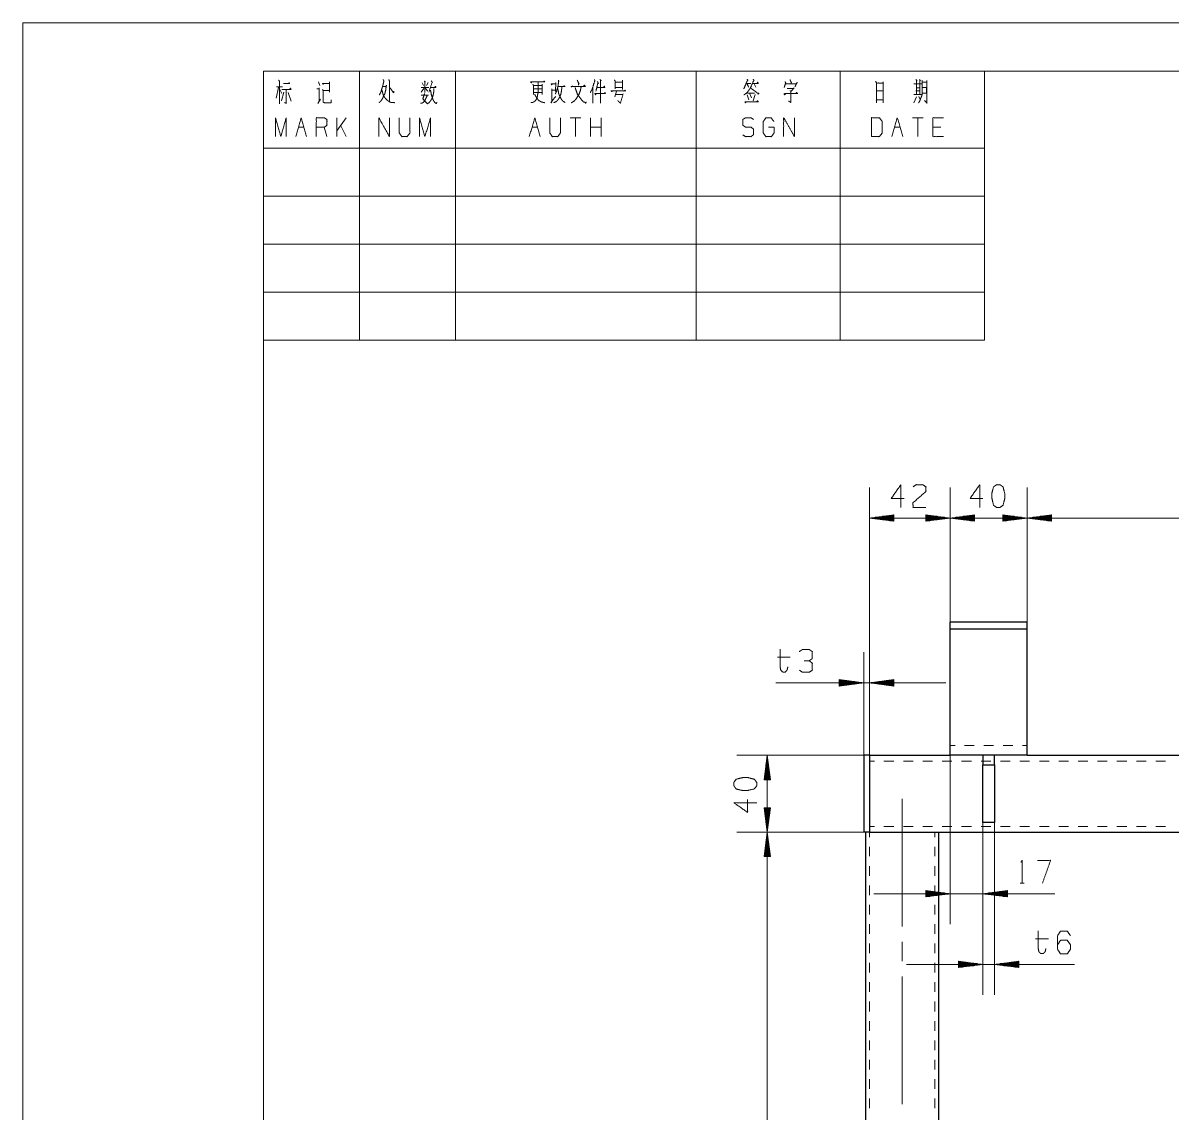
# Model space of a CAD drawing. Header units: millimetres. Extents: x 2210 to 79821, y -19430 to 2344.
# Drawn here: x 10517.1 to 10636.6, y 1676.5 to 1789.8 of the extents above; entities that cross this region are included whole.
import ezdxf

# ---------------------------------------------------------------- set-up
doc = ezdxf.new("R2010")
doc.units = ezdxf.units.MM
doc.layers.add('101', color=7, linetype='Continuous', true_color=0xffffff)

msp = doc.modelspace()

# ---------------------------------------------------------------- linework, layer by layer
at = {"layer": '101', "color": 133, "linetype": 'Continuous', "lineweight": 18}
for p, q in [((10517.07, 1789.82), (10517.07, 1492.82)), ((10937.07, 1789.82), (10517.07, 1789.82)), ((10932.07, 1784.82), (10542.07, 1784.82)), ((10542.07, 1784.82), (10617.07, 1784.82)), ((10542.07, 1784.82), (10617.07, 1784.82)), ((10542.07, 1784.82), (10617.07, 1784.82)), ((10542.07, 1784.82), (10542.07, 1497.82)), ((10542.07, 1784.82), (10542.07, 1756.82)), ((10552.07, 1784.82), (10552.07, 1756.82)), ((10562.07, 1784.82), (10562.07, 1756.82)), ((10587.07, 1784.82), (10587.07, 1756.82)), ((10602.07, 1784.82), (10602.07, 1756.82)), ((10617.07, 1784.82), (10617.07, 1756.82)), ((10542.07, 1776.82), (10617.07, 1776.82)), ((10542.07, 1771.82), (10617.07, 1771.82)), ((10542.07, 1766.82), (10617.07, 1766.82)), ((10542.07, 1761.82), (10617.07, 1761.82)), ((10542.07, 1756.82), (10617.07, 1756.82))]:
    msp.add_line(p, q, dxfattribs=at)
at = {"layer": '101', "color": 72, "linetype": 'Continuous', "lineweight": 18}
for p, q in [((10543.64, 1783.12), (10543.42, 1782.01)), ((10543.44, 1783.19), (10544.05, 1783.19)), ((10543.76, 1782.96), (10543.98, 1782.48)), ((10547.81, 1783.7), (10547.95, 1783.31)), ((10548.21, 1782.9), (10548.3, 1782.79)), ((10554.49, 1783.23), (10554.84, 1783.23)), ((10558.76, 1783.02), (10558.5, 1782.61)), ((10558.6, 1783.6), (10558.73, 1783.31)), ((10558.95, 1783), (10559.19, 1782.73)), ((10559.22, 1783.64), (10559.03, 1783.31)), ((10570.19, 1783.31), (10571.07, 1783.31)), ((10570.19, 1782.96), (10571.05, 1782.96)), ((10571.08, 1783.45), (10571.08, 1782.38)), ((10572.08, 1782.98), (10572.08, 1781.72)), ((10572.09, 1782.83), (10572.43, 1782.83)), ((10572.47, 1783.64), (10572.44, 1782.71)), ((10576.35, 1783.1), (10576.35, 1781.47)), ((10578.63, 1783.68), (10579.39, 1783.68)), ((10578.63, 1783.1), (10579.39, 1783.1)), ((10579.41, 1783.87), (10579.41, 1782.92)), ((10593.11, 1783.5), (10593.29, 1783.16)), ((10610.3, 1783.95), (10610.4, 1783.81)), ((10544.19, 1782.61), (10543.95, 1781.74)), ((10544.64, 1782.59), (10544.95, 1781.7)), ((10547.73, 1781.45), (10548, 1781.9)), ((10558.47, 1782.3), (10559.23, 1782.3)), ((10570.17, 1782.59), (10571.05, 1782.59)), ((10578.81, 1782.73), (10578.63, 1782.15)), ((10578.67, 1782.38), (10579.41, 1782.38)), ((10592.38, 1782.34), (10592.56, 1781.84)), ((10592.42, 1782.54), (10593.14, 1782.54)), ((10592.67, 1782.44), (10592.83, 1782.03)), ((10593.2, 1782.38), (10593, 1781.72)), ((10609.99, 1782.15), (10609.73, 1781.53)), ((10609.93, 1782.77), (10610.33, 1782.77)), ((10610.25, 1782.19), (10610.36, 1781.86)), ((10610.82, 1781.76), (10611.07, 1781.51)), ((10550.67, 1779.97), (10549.7, 1778.6)), ((10549.7, 1778), (10549.7, 1779.97)), ((10575.09, 1779.97), (10573.98, 1779.97)), ((10574.53, 1779.97), (10574.53, 1778)), ((10576.1, 1778), (10576.1, 1779.97)), ((10577.21, 1778), (10577.21, 1779.97)), ((10610.68, 1779.97), (10609.57, 1779.97)), ((10610.12, 1779.97), (10610.12, 1778)), ((10545.74, 1778.99), (10546.29, 1778.99)), ((10548.69, 1778), (10548.41, 1778.99)), ((10550.67, 1778), (10550.11, 1779.18)), ((10570.01, 1778.99), (10570.57, 1778.99)), ((10577.21, 1778.99), (10576.1, 1778.99)), ((10607.72, 1778.99), (10608.28, 1778.99)), ((10612.52, 1778.99), (10611.69, 1778.99)), ((10595.55, 1723.87), (10596.87, 1723.87)), ((10620.78, 1700.36), (10621.2, 1700.36)), ((10622.38, 1694.59), (10623.71, 1694.59))]:
    msp.add_line(p, q, dxfattribs=at)
at = {"layer": '101', "color": 22, "linetype": 'Continuous', "lineweight": 18}
for p, q in [((10605.1, 1713.67), (10605.1, 1741.52)), ((10613.5, 1727.5), (10613.5, 1741.52)), ((10613.5, 1727.5), (10613.5, 1741.52)), ((10621.5, 1727.5), (10621.5, 1741.52)), ((10621.5, 1727.5), (10621.5, 1741.52)), ((10607.64, 1738.67), (10605.1, 1738.34)), ((10607.64, 1738.62), (10607.22, 1738.62)), ((10607.64, 1738.67), (10607.61, 1738.67)), ((10607.64, 1738.67), (10607.61, 1738.67)), ((10607.64, 1738.01), (10607.64, 1738.67)), ((10610.96, 1738.67), (10610.99, 1738.67)), ((10610.96, 1738.67), (10610.99, 1738.67)), ((10610.96, 1738.67), (10610.96, 1738.01)), ((10613.5, 1738.34), (10610.96, 1738.67)), ((10610.96, 1738.62), (10611.38, 1738.62)), ((10616.04, 1738.67), (10613.5, 1738.34)), ((10616.04, 1738.62), (10615.62, 1738.62)), ((10616.04, 1738.67), (10616.01, 1738.67)), ((10616.04, 1738.67), (10616.01, 1738.67)), ((10616.04, 1738.01), (10616.04, 1738.67)), ((10618.96, 1738.67), (10618.99, 1738.67)), ((10618.96, 1738.67), (10618.99, 1738.67)), ((10618.96, 1738.67), (10618.96, 1738.01)), ((10621.5, 1738.34), (10618.96, 1738.67)), ((10618.96, 1738.62), (10619.38, 1738.62)), ((10624.04, 1738.67), (10621.5, 1738.34)), ((10624.04, 1738.62), (10623.62, 1738.62)), ((10624.04, 1738.67), (10624.01, 1738.67)), ((10624.04, 1738.67), (10624.01, 1738.67)), ((10624.04, 1738.01), (10624.04, 1738.67)), ((10605.1, 1738.34), (10607.64, 1738.01)), ((10605.1, 1738.34), (10613.5, 1738.34)), ((10607.64, 1738.37), (10605.29, 1738.37)), ((10607.64, 1738.31), (10605.29, 1738.31)), ((10607.64, 1738.42), (10605.68, 1738.42)), ((10607.64, 1738.26), (10605.68, 1738.26)), ((10607.64, 1738.47), (10606.07, 1738.47)), ((10607.64, 1738.21), (10606.07, 1738.21)), ((10607.64, 1738.52), (10606.45, 1738.52)), ((10607.64, 1738.16), (10606.45, 1738.16)), ((10607.64, 1738.57), (10606.84, 1738.57)), ((10607.64, 1738.11), (10606.84, 1738.11)), ((10607.64, 1738.06), (10607.22, 1738.06)), ((10607.64, 1738.01), (10607.61, 1738.01)), ((10607.64, 1738.01), (10607.61, 1738.01)), ((10610.96, 1738.57), (10611.76, 1738.57)), ((10610.96, 1738.52), (10612.15, 1738.52)), ((10610.96, 1738.47), (10612.54, 1738.47)), ((10610.96, 1738.42), (10612.92, 1738.42)), ((10610.96, 1738.37), (10613.31, 1738.37)), ((10610.96, 1738.01), (10613.5, 1738.34)), ((10610.96, 1738.31), (10613.31, 1738.31)), ((10610.96, 1738.26), (10612.92, 1738.26)), ((10610.96, 1738.21), (10612.54, 1738.21)), ((10610.96, 1738.16), (10612.15, 1738.16)), ((10610.96, 1738.11), (10611.76, 1738.11)), ((10610.96, 1738.06), (10611.38, 1738.06)), ((10610.96, 1738.01), (10610.99, 1738.01)), ((10610.96, 1738.01), (10610.99, 1738.01)), ((10613.5, 1738.34), (10616.04, 1738.01)), ((10613.5, 1738.34), (10621.5, 1738.34)), ((10616.04, 1738.37), (10613.69, 1738.37)), ((10616.04, 1738.31), (10613.69, 1738.31)), ((10616.04, 1738.42), (10614.08, 1738.42)), ((10616.04, 1738.26), (10614.08, 1738.26)), ((10616.04, 1738.47), (10614.47, 1738.47)), ((10616.04, 1738.21), (10614.47, 1738.21)), ((10616.04, 1738.52), (10614.85, 1738.52)), ((10616.04, 1738.16), (10614.85, 1738.16)), ((10616.04, 1738.57), (10615.24, 1738.57)), ((10616.04, 1738.11), (10615.24, 1738.11)), ((10616.04, 1738.06), (10615.62, 1738.06)), ((10616.04, 1738.01), (10616.01, 1738.01)), ((10616.04, 1738.01), (10616.01, 1738.01)), ((10618.96, 1738.57), (10619.76, 1738.57)), ((10618.96, 1738.52), (10620.15, 1738.52)), ((10618.96, 1738.47), (10620.54, 1738.47)), ((10618.96, 1738.42), (10620.92, 1738.42)), ((10618.96, 1738.37), (10621.31, 1738.37)), ((10618.96, 1738.01), (10621.5, 1738.34)), ((10618.96, 1738.31), (10621.31, 1738.31)), ((10618.96, 1738.26), (10620.92, 1738.26)), ((10618.96, 1738.21), (10620.54, 1738.21)), ((10618.96, 1738.16), (10620.15, 1738.16)), ((10618.96, 1738.11), (10619.76, 1738.11)), ((10618.96, 1738.06), (10619.38, 1738.06)), ((10618.96, 1738.01), (10618.99, 1738.01)), ((10618.96, 1738.01), (10618.99, 1738.01)), ((10621.5, 1738.34), (10624.04, 1738.01)), ((10621.5, 1738.34), (10673.5, 1738.34)), ((10624.04, 1738.37), (10621.69, 1738.37)), ((10624.04, 1738.31), (10621.69, 1738.31)), ((10624.04, 1738.42), (10622.08, 1738.42)), ((10624.04, 1738.26), (10622.08, 1738.26)), ((10624.04, 1738.47), (10622.47, 1738.47)), ((10624.04, 1738.21), (10622.47, 1738.21)), ((10624.04, 1738.52), (10622.85, 1738.52)), ((10624.04, 1738.16), (10622.85, 1738.16)), ((10624.04, 1738.57), (10623.24, 1738.57)), ((10624.04, 1738.11), (10623.24, 1738.11)), ((10624.04, 1738.06), (10623.62, 1738.06)), ((10624.04, 1738.01), (10624.01, 1738.01)), ((10624.04, 1738.01), (10624.01, 1738.01)), ((10604.5, 1713.07), (10604.5, 1724.38)), ((10605.1, 1713.07), (10605.1, 1724.38)), ((10595.37, 1721.2), (10613.04, 1721.2)), ((10601.96, 1721.54), (10601.96, 1720.87)), ((10604.5, 1721.2), (10601.96, 1721.54)), ((10601.96, 1721.53), (10601.99, 1721.53)), ((10601.96, 1721.53), (10601.99, 1721.53)), ((10601.96, 1721.48), (10602.38, 1721.48)), ((10601.96, 1721.43), (10602.76, 1721.43)), ((10601.96, 1721.38), (10603.15, 1721.38)), ((10601.96, 1721.33), (10603.54, 1721.33)), ((10601.96, 1721.28), (10603.92, 1721.28)), ((10601.96, 1721.23), (10604.31, 1721.23)), ((10601.96, 1720.87), (10604.5, 1721.2)), ((10601.96, 1721.18), (10604.31, 1721.18)), ((10601.96, 1721.13), (10603.92, 1721.13)), ((10601.96, 1721.08), (10603.54, 1721.08)), ((10601.96, 1721.03), (10603.15, 1721.03)), ((10601.96, 1720.97), (10602.76, 1720.97)), ((10601.96, 1720.92), (10602.38, 1720.92)), ((10601.96, 1720.87), (10601.99, 1720.87)), ((10601.96, 1720.87), (10601.99, 1720.87)), ((10607.64, 1721.54), (10605.1, 1721.2)), ((10605.1, 1721.2), (10607.64, 1720.87)), ((10607.64, 1721.23), (10605.29, 1721.23)), ((10607.64, 1721.18), (10605.29, 1721.18)), ((10607.64, 1721.28), (10605.68, 1721.28)), ((10607.64, 1721.13), (10605.68, 1721.13)), ((10607.64, 1721.33), (10606.07, 1721.33)), ((10607.64, 1721.08), (10606.07, 1721.08)), ((10607.64, 1721.38), (10606.45, 1721.38)), ((10607.64, 1721.03), (10606.45, 1721.03)), ((10607.64, 1721.43), (10606.84, 1721.43)), ((10607.64, 1720.97), (10606.84, 1720.97)), ((10607.64, 1721.48), (10607.22, 1721.48)), ((10607.64, 1720.92), (10607.22, 1720.92)), ((10607.64, 1721.53), (10607.61, 1721.53)), ((10607.64, 1721.53), (10607.61, 1721.53)), ((10607.64, 1720.87), (10607.61, 1720.87)), ((10607.64, 1720.87), (10607.61, 1720.87)), ((10607.64, 1720.87), (10607.64, 1721.54)), ((10604.5, 1713.67), (10591.3, 1713.67)), ((10594.47, 1713.67), (10594.14, 1711.13)), ((10594.81, 1711.13), (10594.47, 1713.67)), ((10594.47, 1705.67), (10594.47, 1713.67)), ((10613.5, 1713.67), (10613.5, 1696.09)), ((10594.29, 1711.13), (10594.29, 1712.32)), ((10594.34, 1711.13), (10594.34, 1712.71)), ((10594.39, 1711.13), (10594.39, 1713.1)), ((10594.45, 1711.13), (10594.45, 1713.48)), ((10594.5, 1711.13), (10594.5, 1713.48)), ((10594.55, 1711.13), (10594.55, 1713.1)), ((10594.6, 1711.13), (10594.6, 1712.71)), ((10594.65, 1711.13), (10594.65, 1712.32)), ((10594.14, 1711.13), (10594.14, 1711.17)), ((10594.14, 1711.13), (10594.14, 1711.17)), ((10594.14, 1711.13), (10594.81, 1711.13)), ((10594.19, 1711.13), (10594.19, 1711.55)), ((10594.24, 1711.13), (10594.24, 1711.94)), ((10594.7, 1711.13), (10594.7, 1711.94)), ((10594.75, 1711.13), (10594.75, 1711.55)), ((10594.8, 1711.13), (10594.8, 1711.17)), ((10594.8, 1711.13), (10594.8, 1711.17)), ((10594.14, 1708.21), (10594.14, 1708.18)), ((10594.14, 1708.21), (10594.14, 1708.18)), ((10594.14, 1708.21), (10594.47, 1705.67)), ((10594.81, 1708.21), (10594.14, 1708.21)), ((10594.19, 1708.21), (10594.19, 1707.8)), ((10594.24, 1708.21), (10594.24, 1707.41)), ((10594.29, 1708.21), (10594.29, 1707.02)), ((10594.34, 1708.21), (10594.34, 1706.64)), ((10594.39, 1708.21), (10594.39, 1706.25)), ((10594.45, 1708.21), (10594.45, 1705.87)), ((10594.47, 1705.67), (10594.81, 1708.21)), ((10594.5, 1708.21), (10594.5, 1705.87)), ((10594.55, 1708.21), (10594.55, 1706.25)), ((10594.6, 1708.21), (10594.6, 1706.64)), ((10594.65, 1708.21), (10594.65, 1707.02)), ((10594.7, 1708.21), (10594.7, 1707.41)), ((10594.75, 1708.21), (10594.75, 1707.8)), ((10594.8, 1708.21), (10594.8, 1708.18)), ((10594.8, 1708.21), (10594.8, 1708.18)), ((10616.9, 1706.67), (10616.9, 1696.09)), ((10616.9, 1706.67), (10616.9, 1688.75)), ((10618.1, 1706.67), (10618.1, 1688.75)), ((10604.5, 1705.67), (10591.3, 1705.67)), ((10604.7, 1705.67), (10591.3, 1705.67)), ((10594.47, 1705.67), (10594.14, 1703.13)), ((10594.45, 1703.13), (10594.45, 1705.48)), ((10594.81, 1703.13), (10594.47, 1705.67)), ((10594.47, 1606.97), (10594.47, 1705.67)), ((10594.5, 1703.13), (10594.5, 1705.48)), ((10594.29, 1703.13), (10594.29, 1704.32)), ((10594.34, 1703.13), (10594.34, 1704.71)), ((10594.39, 1703.13), (10594.39, 1705.1)), ((10594.55, 1703.13), (10594.55, 1705.1)), ((10594.6, 1703.13), (10594.6, 1704.71)), ((10594.65, 1703.13), (10594.65, 1704.32)), ((10594.14, 1703.13), (10594.14, 1703.17)), ((10594.14, 1703.13), (10594.14, 1703.17)), ((10594.14, 1703.13), (10594.81, 1703.13)), ((10594.19, 1703.13), (10594.19, 1703.55)), ((10594.24, 1703.13), (10594.24, 1703.94)), ((10594.7, 1703.13), (10594.7, 1703.94)), ((10594.75, 1703.13), (10594.75, 1703.55)), ((10594.8, 1703.13), (10594.8, 1703.17)), ((10594.8, 1703.13), (10594.8, 1703.17)), ((10624.38, 1699.27), (10605.56, 1699.27)), ((10610.96, 1699.6), (10610.99, 1699.6)), ((10610.96, 1699.6), (10610.99, 1699.6)), ((10610.96, 1699.6), (10610.96, 1698.94)), ((10613.5, 1699.27), (10610.96, 1699.6)), ((10610.96, 1699.55), (10611.38, 1699.55)), ((10610.96, 1699.5), (10611.76, 1699.5)), ((10610.96, 1699.45), (10612.15, 1699.45)), ((10610.96, 1699.4), (10612.54, 1699.4)), ((10610.96, 1699.35), (10612.92, 1699.35)), ((10610.96, 1699.29), (10613.31, 1699.29)), ((10610.96, 1698.94), (10613.5, 1699.27)), ((10610.96, 1699.24), (10613.31, 1699.24)), ((10610.96, 1699.19), (10612.92, 1699.19)), ((10619.44, 1699.6), (10616.9, 1699.27)), ((10616.9, 1699.27), (10619.44, 1698.94)), ((10619.44, 1699.29), (10617.09, 1699.29)), ((10619.44, 1699.24), (10617.09, 1699.24)), ((10619.44, 1699.35), (10617.48, 1699.35)), ((10619.44, 1699.19), (10617.48, 1699.19)), ((10619.44, 1699.4), (10617.87, 1699.4)), ((10619.44, 1699.45), (10618.25, 1699.45)), ((10619.44, 1699.5), (10618.64, 1699.5)), ((10619.44, 1699.55), (10619.02, 1699.55)), ((10619.44, 1699.6), (10619.41, 1699.6)), ((10619.44, 1699.6), (10619.41, 1699.6)), ((10619.44, 1698.94), (10619.44, 1699.6)), ((10610.96, 1699.14), (10612.54, 1699.14)), ((10610.96, 1699.09), (10612.15, 1699.09)), ((10610.96, 1699.04), (10611.76, 1699.04)), ((10610.96, 1698.99), (10611.38, 1698.99)), ((10610.96, 1698.94), (10610.99, 1698.94)), ((10610.96, 1698.94), (10610.99, 1698.94)), ((10619.44, 1699.14), (10617.87, 1699.14)), ((10619.44, 1699.09), (10618.25, 1699.09)), ((10619.44, 1699.04), (10618.64, 1699.04)), ((10619.44, 1698.99), (10619.02, 1698.99)), ((10619.44, 1698.94), (10619.41, 1698.94)), ((10619.44, 1698.94), (10619.41, 1698.94)), ((10614.36, 1692.26), (10614.36, 1691.59)), ((10616.9, 1691.92), (10614.36, 1692.26)), ((10614.36, 1692.25), (10614.39, 1692.25)), ((10614.36, 1692.25), (10614.39, 1692.25)), ((10614.36, 1692.2), (10614.78, 1692.2)), ((10614.36, 1692.15), (10615.16, 1692.15)), ((10614.36, 1692.1), (10615.55, 1692.1)), ((10614.36, 1692.05), (10615.94, 1692.05)), ((10620.64, 1692.26), (10618.1, 1691.92)), ((10620.64, 1692.05), (10619.07, 1692.05)), ((10620.64, 1692.1), (10619.45, 1692.1)), ((10620.64, 1692.15), (10619.84, 1692.15)), ((10620.64, 1692.2), (10620.22, 1692.2)), ((10620.64, 1692.25), (10620.61, 1692.25)), ((10620.64, 1692.25), (10620.61, 1692.25)), ((10620.64, 1691.59), (10620.64, 1692.26)), ((10626.44, 1691.92), (10608.96, 1691.92)), ((10614.36, 1692), (10616.32, 1692)), ((10614.36, 1691.95), (10616.71, 1691.95)), ((10614.36, 1691.59), (10616.9, 1691.92)), ((10614.36, 1691.9), (10616.71, 1691.9)), ((10614.36, 1691.84), (10616.32, 1691.84)), ((10614.36, 1691.79), (10615.94, 1691.79)), ((10614.36, 1691.74), (10615.55, 1691.74)), ((10614.36, 1691.69), (10615.16, 1691.69)), ((10614.36, 1691.64), (10614.78, 1691.64)), ((10614.36, 1691.59), (10614.39, 1691.59)), ((10614.36, 1691.59), (10614.39, 1691.59)), ((10618.1, 1691.92), (10620.64, 1691.59)), ((10620.64, 1691.95), (10618.29, 1691.95)), ((10620.64, 1691.9), (10618.29, 1691.9)), ((10620.64, 1692), (10618.68, 1692)), ((10620.64, 1691.84), (10618.68, 1691.84)), ((10620.64, 1691.79), (10619.07, 1691.79)), ((10620.64, 1691.74), (10619.45, 1691.74)), ((10620.64, 1691.69), (10619.84, 1691.69)), ((10620.64, 1691.64), (10620.22, 1691.64)), ((10620.64, 1691.59), (10620.61, 1691.59)), ((10620.64, 1691.59), (10620.61, 1691.59))]:
    msp.add_line(p, q, dxfattribs=at)
at = {"layer": '101', "color": 92, "linetype": 'Continuous', "lineweight": 25}
for p, q in [((10613.5, 1726.8), (10613.5, 1727.5)), ((10621.5, 1727.5), (10613.5, 1727.5)), ((10613.5, 1724.85), (10613.5, 1726.8)), ((10621.5, 1726.8), (10613.5, 1726.8)), ((10621.5, 1726.8), (10621.5, 1727.5)), ((10621.5, 1724.85), (10621.5, 1726.8)), ((10613.5, 1714.67), (10613.5, 1723.43)), ((10621.5, 1714.67), (10621.5, 1723.43)), ((10605.1, 1713.67), (10613.5, 1713.67)), ((10621.5, 1713.67), (10613.5, 1713.67)), ((10621.5, 1713.67), (10673.5, 1713.67)), ((10605.1, 1713.07), (10605.1, 1706.27)), ((10604.7, 1705.67), (10604.7, 1606.97)), ((10605.1, 1705.67), (10606.8, 1705.67)), ((10610.2, 1705.67), (10684.8, 1705.67)), ((10612.3, 1606.97), (10612.3, 1705.67))]:
    msp.add_line(p, q, dxfattribs=at)
at = {"layer": '101', "color": 72, "linetype": 'Continuous', "lineweight": 25}
for p, q in [((10605.1, 1713.67), (10604.5, 1713.67)), ((10616.9, 1713.67), (10616.9, 1712.67)), ((10618.1, 1712.67), (10618.1, 1713.67)), ((10604.5, 1713.07), (10604.5, 1706.27)), ((10605.1, 1713.07), (10605.1, 1706.27)), ((10616.9, 1706.67), (10616.9, 1712.67)), ((10616.9, 1712.67), (10618.1, 1712.67)), ((10618.1, 1712.67), (10618.1, 1706.67)), ((10618.1, 1706.67), (10616.9, 1706.67)), ((10605.1, 1705.67), (10604.5, 1705.67))]:
    msp.add_line(p, q, dxfattribs=at)
at = {"layer": '101', "color": 53, "linetype": 'Continuous', "lineweight": 18}
for p, q in [((10614, 1714.67), (10613.5, 1714.67)), ((10616, 1714.67), (10615, 1714.67)), ((10618, 1714.67), (10617, 1714.67)), ((10620, 1714.67), (10619, 1714.67)), ((10621.5, 1714.67), (10621, 1714.67)), ((10605.1, 1713.07), (10605.61, 1713.07)), ((10606.61, 1713.07), (10607.62, 1713.07)), ((10608.63, 1713.07), (10609.64, 1713.07)), ((10610.65, 1713.07), (10611.66, 1713.07)), ((10612.67, 1713.07), (10613.68, 1713.07)), ((10614.69, 1713.07), (10615.7, 1713.07)), ((10616.71, 1713.07), (10617.72, 1713.07)), ((10618.73, 1713.07), (10619.74, 1713.07)), ((10620.75, 1713.07), (10621.76, 1713.07)), ((10622.77, 1713.07), (10623.78, 1713.07)), ((10624.79, 1713.07), (10625.8, 1713.07)), ((10626.81, 1713.07), (10627.81, 1713.07)), ((10628.82, 1713.07), (10629.83, 1713.07)), ((10630.84, 1713.07), (10631.85, 1713.07)), ((10632.86, 1713.07), (10633.87, 1713.07)), ((10634.88, 1713.07), (10635.89, 1713.07)), ((10605.1, 1706.27), (10605.61, 1706.27)), ((10605.1, 1705.67), (10605.1, 1705.17)), ((10606.61, 1706.27), (10607.62, 1706.27)), ((10608.63, 1706.27), (10609.64, 1706.27)), ((10610.65, 1706.27), (10611.66, 1706.27)), ((10611.9, 1705.17), (10611.9, 1705.67)), ((10612.67, 1706.27), (10613.68, 1706.27)), ((10614.69, 1706.27), (10615.7, 1706.27)), ((10616.71, 1706.27), (10617.72, 1706.27)), ((10618.73, 1706.27), (10619.74, 1706.27)), ((10620.75, 1706.27), (10621.76, 1706.27)), ((10622.77, 1706.27), (10623.78, 1706.27)), ((10624.79, 1706.27), (10625.8, 1706.27)), ((10626.81, 1706.27), (10627.81, 1706.27)), ((10628.82, 1706.27), (10629.83, 1706.27)), ((10630.84, 1706.27), (10631.85, 1706.27)), ((10632.86, 1706.27), (10633.87, 1706.27)), ((10634.88, 1706.27), (10635.89, 1706.27)), ((10605.1, 1704.16), (10605.1, 1703.16)), ((10611.9, 1703.16), (10611.9, 1704.16)), ((10605.1, 1702.15), (10605.1, 1701.14)), ((10611.9, 1701.14), (10611.9, 1702.15)), ((10605.1, 1700.13), (10605.1, 1699.13)), ((10611.9, 1699.13), (10611.9, 1700.13)), ((10605.1, 1698.12), (10605.1, 1697.11)), ((10611.9, 1697.11), (10611.9, 1698.12)), ((10605.1, 1696.11), (10605.1, 1695.1)), ((10611.9, 1695.1), (10611.9, 1696.11)), ((10605.1, 1694.09), (10605.1, 1693.08)), ((10611.9, 1693.08), (10611.9, 1694.09)), ((10605.1, 1692.08), (10605.1, 1691.07)), ((10611.9, 1691.07), (10611.9, 1692.08)), ((10605.1, 1690.06), (10605.1, 1689.06)), ((10611.9, 1689.06), (10611.9, 1690.06)), ((10605.1, 1688.05), (10605.1, 1687.04)), ((10611.9, 1687.04), (10611.9, 1688.05)), ((10605.1, 1686.03), (10605.1, 1685.03)), ((10611.9, 1685.03), (10611.9, 1686.03)), ((10605.1, 1684.02), (10605.1, 1683.01)), ((10611.9, 1683.01), (10611.9, 1684.02)), ((10605.1, 1682.01), (10605.1, 1681)), ((10611.9, 1681), (10611.9, 1682.01)), ((10605.1, 1679.99), (10605.1, 1678.98)), ((10611.9, 1678.98), (10611.9, 1679.99)), ((10605.1, 1677.98), (10605.1, 1676.97)), ((10611.9, 1676.97), (10611.9, 1677.98))]:
    msp.add_line(p, q, dxfattribs=at)
at = {"layer": '101', "color": 151, "linetype": 'Continuous', "lineweight": 18}
for p, q in [((10608.5, 1692.26), (10608.5, 1694.27)), ((10608.5, 1677.39), (10608.5, 1690.68))]:
    msp.add_line(p, q, dxfattribs=at)
at = {"layer": '101', "color": 72, "linetype": 'Continuous', "lineweight": 18}
for points, knots in [([(10543.64, 1783.89), (10543.75, 1783.77), (10543.75, 1781.43)], [0, 0, 0.064393, 1, 1]), ([(10544, 1782.9), (10544.95, 1782.9), (10544.89, 1783.06), (10544.81, 1782.92)], [0, 0, 0.737857, 0.874089, 1, 1]), ([(10544.17, 1783.52), (10544.8, 1783.52), (10544.76, 1783.64), (10544.71, 1783.56)], [0, 0, 0.736257, 0.890366, 1, 1]), ([(10544.43, 1782.9), (10544.43, 1781.47), (10544.27, 1781.55)], [0, 0, 0.887515, 1, 1]), ([(10547.62, 1782.96), (10547.87, 1782.96), (10547.87, 1783.08), (10547.87, 1781.63)], [0, 0, 0.136549, 0.204721, 1, 1]), ([(10548.36, 1783.52), (10548.28, 1783.45), (10548.22, 1783.52), (10548.96, 1783.52), (10548.96, 1783.7), (10548.96, 1782.61), (10548.96, 1782.79), (10548.3, 1782.79), (10548.3, 1781.65), (10548.31, 1781.57), (10548.43, 1781.53), (10549.12, 1781.53), (10549.12, 1781.84)], [0, 0, 0.017819, 0.033666, 0.169515, 0.204099, 0.407776, 0.442364, 0.564628, 0.775991, 0.791603, 0.814658, 0.942357, 1, 1]), ([(10554.87, 1783.37), (10554.78, 1782.77), (10554.73, 1782.59), (10554.7, 1782.44), (10554.61, 1782.3), (10554.53, 1782.13), (10554.49, 1782.01), (10554.39, 1781.84), (10554.3, 1781.72), (10554.11, 1781.53)], [0, 0, 0.296659, 0.392137, 0.46442, 0.547267, 0.635799, 0.700206, 0.795426, 0.869797, 1, 1]), ([(10554.53, 1783.95), (10554.61, 1783.77), (10554.53, 1783.5), (10554.51, 1783.35), (10554.45, 1783.16), (10554.39, 1782.96), (10554.33, 1782.77), (10554.29, 1782.61), (10554.21, 1782.48), (10554.13, 1782.34)], [0, 0, 0.116545, 0.278927, 0.365002, 0.478708, 0.603961, 0.717668, 0.817418, 0.901357, 1, 1]), ([(10554.39, 1782.83), (10554.45, 1782.69), (10554.49, 1782.52), (10554.52, 1782.38), (10554.67, 1782.09), (10554.74, 1782.01), (10554.94, 1781.8), (10555.06, 1781.7), (10555.21, 1781.61), (10555.41, 1781.55), (10555.6, 1781.55), (10555.75, 1781.53)], [0, 0, 0.075191, 0.157626, 0.228751, 0.384956, 0.438117, 0.578248, 0.65344, 0.734339, 0.837348, 0.928887, 1, 1]), ([(10555.12, 1783.93), (10555.18, 1783.79), (10555.18, 1781.7)], [0, 0, 0.06955, 1, 1]), ([(10555.15, 1783.21), (10555.63, 1782.54), (10555.63, 1782.73)], [0, 0, 0.814818, 1, 1]), ([(10558.81, 1783.77), (10558.94, 1783.7), (10558.88, 1783.74), (10558.88, 1782.59), (10558.88, 1783.12), (10558.47, 1783.12), (10559.29, 1783.12)], [0, 0, 0.046318, 0.069123, 0.437816, 0.608997, 0.739331, 1, 1]), ([(10559.8, 1783.02), (10559.8, 1782.77), (10559.77, 1782.5), (10559.7, 1782.21), (10559.58, 1781.92), (10559.45, 1781.72), (10559.3, 1781.53), (10559.1, 1781.41)], [0, 0, 0.134106, 0.280228, 0.441583, 0.610314, 0.742762, 0.870657, 1, 1]), ([(10559.54, 1783.79), (10559.67, 1783.64), (10559.63, 1783.68), (10559.29, 1782.63)], [0, 0, 0.143537, 0.187773, 1, 1]), ([(10559.45, 1782.83), (10559.5, 1782.63), (10559.54, 1782.38), (10559.63, 1782.09), (10559.74, 1781.8), (10559.88, 1781.57), (10560.07, 1781.43), (10560.11, 1781.57)], [0, 0, 0.122124, 0.267694, 0.442444, 0.622807, 0.774615, 0.912625, 1, 1]), ([(10559.51, 1783.1), (10560.01, 1783.1), (10559.98, 1783.27), (10559.92, 1783.16)], [0, 0, 0.634119, 0.848445, 1, 1]), ([(10569.98, 1783.68), (10569.95, 1783.58), (10569.87, 1783.7), (10571.34, 1783.7), (10571.27, 1783.81), (10571.21, 1783.7)], [0, 0, 0.054227, 0.130909, 0.87613, 0.940043, 1, 1]), ([(10570.64, 1783.7), (10570.64, 1782.54), (10570.6, 1782.4), (10570.58, 1782.23), (10570.52, 1782.03), (10570.45, 1781.86), (10570.36, 1781.74), (10570.23, 1781.63), (10570.1, 1781.57), (10569.9, 1781.55)], [0, 0, 0.455623, 0.515134, 0.580482, 0.665033, 0.736192, 0.79598, 0.861823, 0.919058, 1, 1]), ([(10570.09, 1783.45), (10570.17, 1783.31), (10570.17, 1782.4)], [0, 0, 0.156848, 1, 1]), ([(10572.13, 1783.48), (10572.06, 1783.39), (10572, 1783.48), (10572.44, 1783.48)], [0, 0, 0.169755, 0.325542, 1, 1]), ([(10573.11, 1783.19), (10573.1, 1782.98), (10573.07, 1782.77), (10573.04, 1782.54), (10572.98, 1782.34), (10572.91, 1782.15), (10572.82, 1782.01), (10572.72, 1781.84), (10572.62, 1781.74), (10572.49, 1781.63), (10572.28, 1781.53)], [0, 0, 0.105429, 0.211651, 0.328282, 0.437572, 0.539265, 0.625346, 0.724284, 0.79827, 0.883378, 1, 1]), ([(10572.75, 1783.87), (10572.79, 1783.79), (10572.71, 1783.23), (10572.59, 1782.81), (10572.54, 1782.67), (10572.43, 1782.44)], [0, 0, 0.062603, 0.440485, 0.727862, 0.828992, 1, 1]), ([(10572.69, 1783), (10572.72, 1782.81), (10572.76, 1782.63), (10572.79, 1782.42), (10572.88, 1782.25), (10572.95, 1782.11), (10573.03, 1781.94), (10573.13, 1781.8), (10573.28, 1781.65), (10573.47, 1781.55)], [0, 0, 0.109654, 0.220947, 0.342501, 0.451483, 0.545868, 0.651144, 0.754315, 0.874064, 1, 1]), ([(10572.75, 1783.21), (10573.45, 1783.21), (10573.36, 1783.31), (10573.25, 1783.19)], [0, 0, 0.696293, 0.830826, 1, 1]), ([(10574.21, 1783.27), (10574.12, 1783.16), (10574.08, 1783.21), (10575.56, 1783.21), (10575.46, 1783.37), (10575.35, 1783.23)], [0, 0, 0.066333, 0.095822, 0.818123, 0.913284, 1, 1]), ([(10575.12, 1783.23), (10575.05, 1782.83), (10574.9, 1782.42), (10574.64, 1781.98), (10574.4, 1781.7), (10574.07, 1781.51)], [0, 0, 0.190069, 0.398701, 0.640199, 0.817216, 1, 1]), ([(10574.49, 1783.12), (10574.56, 1782.9), (10574.74, 1782.4), (10575.02, 1782.01), (10575.32, 1781.65), (10575.6, 1781.53), (10575.66, 1781.61), (10575.56, 1781.45)], [0, 0, 0.103286, 0.330833, 0.538837, 0.740597, 0.872112, 0.915905, 1, 1]), ([(10574.71, 1783.89), (10574.89, 1783.48), (10574.9, 1783.58), (10574.83, 1783.37)], [0, 0, 0.581176, 0.716263, 1, 1]), ([(10576.51, 1783.95), (10576.54, 1783.81), (10576.33, 1783.16), (10576.26, 1782.92), (10576.17, 1782.77), (10576.07, 1782.59)], [0, 0, 0.101083, 0.561706, 0.738774, 0.854629, 1, 1]), ([(10576.82, 1783.74), (10576.92, 1783.52), (10576.86, 1783.6), (10576.66, 1782.73)], [0, 0, 0.200658, 0.282145, 1, 1]), ([(10576.76, 1783.12), (10577.58, 1783.12), (10577.52, 1783.27), (10577.45, 1783.12)], [0, 0, 0.720068, 0.857376, 1, 1]), ([(10577.08, 1783.95), (10577.2, 1783.81), (10577.14, 1783.87), (10577.14, 1781.47)], [0, 0, 0.069697, 0.101625, 1, 1]), ([(10578.35, 1782.73), (10578.31, 1782.67), (10578.22, 1782.77), (10579.76, 1782.77), (10579.67, 1782.83), (10579.57, 1782.73)], [0, 0, 0.038001, 0.105809, 0.873511, 0.927246, 1, 1]), ([(10578.57, 1783.89), (10578.65, 1783.81), (10578.65, 1782.96)], [0, 0, 0.115189, 1, 1]), ([(10593.01, 1783.97), (10593.13, 1783.85), (10593.08, 1783.87), (10592.79, 1783.21), (10592.66, 1782.96), (10592.51, 1782.77), (10592.35, 1782.54), (10592.03, 1782.34)], [0, 0, 0.080396, 0.103261, 0.444362, 0.576789, 0.688375, 0.819716, 1, 1]), ([(10592.37, 1783.99), (10592.47, 1783.85), (10592.44, 1783.89), (10592.04, 1782.98), (10592.28, 1783.52), (10592.79, 1783.52), (10592.38, 1783.52), (10592.53, 1783.16)], [0, 0, 0.057042, 0.07334, 0.392466, 0.581127, 0.745774, 0.87749, 1, 1]), ([(10592.73, 1783.08), (10592.92, 1782.92), (10593.11, 1782.79), (10593.26, 1782.69), (10593.46, 1782.52), (10593.65, 1782.5), (10593.49, 1782.42)], [0, 0, 0.194845, 0.370351, 0.508814, 0.712321, 0.860156, 1, 1]), ([(10592.97, 1783.52), (10593.55, 1783.52), (10593.48, 1783.66), (10593.41, 1783.56)], [0, 0, 0.669422, 0.855054, 1, 1]), ([(10596.32, 1783.74), (10596.43, 1783.52), (10596.4, 1783.6), (10596.23, 1783.1)], [0, 0, 0.294025, 0.394866, 1, 1]), ([(10596.39, 1783.5), (10597.5, 1783.5), (10597.58, 1783.66), (10597.36, 1783.19)], [0, 0, 0.611939, 0.711554, 1, 1]), ([(10596.55, 1783.02), (10597.22, 1783.02), (10597.28, 1783.08), (10596.95, 1782.71), (10596.84, 1782.79), (10596.92, 1782.71), (10596.92, 1781.55), (10596.7, 1781.7)], [0, 0, 0.230144, 0.259318, 0.430979, 0.476011, 0.513789, 0.910079, 1, 1]), ([(10596.84, 1783.93), (10596.96, 1783.64), (10597, 1783.68), (10596.96, 1783.58)], [0, 0, 0.644011, 0.768354, 1, 1]), ([(10605.75, 1783.77), (10605.82, 1783.6), (10605.82, 1781.51), (10605.82, 1781.84), (10606.52, 1781.84), (10606.52, 1781.53), (10606.52, 1783.7), (10606.52, 1783.58), (10605.83, 1783.58), (10605.83, 1782.77), (10606.54, 1782.77)], [0, 0, 0.022322, 0.280074, 0.320905, 0.407511, 0.44579, 0.713751, 0.729062, 0.813864, 0.913394, 1, 1]), ([(10609.93, 1783.95), (10610.05, 1783.81), (10609.98, 1783.89), (10609.98, 1782.38), (10609.7, 1782.38), (10610.55, 1782.38), (10610.33, 1782.38), (10610.33, 1783.89), (10610.33, 1783.5), (10609.71, 1783.5), (10610.5, 1783.5), (10610.33, 1783.5), (10610.33, 1783.08), (10609.95, 1783.08)], [0, 0, 0.025061, 0.039924, 0.243199, 0.280605, 0.39479, 0.42432, 0.627595, 0.680502, 0.763188, 0.869498, 0.893122, 0.948813, 1, 1]), ([(10610.56, 1783.85), (10610.6, 1783.7), (10610.6, 1782.52), (10610.55, 1782.25), (10610.41, 1781.94), (10610.33, 1781.7), (10610.21, 1781.51)], [0, 0, 0.062372, 0.548434, 0.661879, 0.800828, 0.909362, 1, 1]), ([(10610.6, 1783.68), (10611.07, 1783.68), (10611.07, 1783.81), (10611.07, 1781.45), (10611.07, 1783.1), (10610.63, 1783.1), (10611.04, 1783.1), (10611.04, 1782.52), (10610.63, 1782.52)], [0, 0, 0.072646, 0.091913, 0.457973, 0.714856, 0.782961, 0.846526, 0.936435, 1, 1]), ([(10559.09, 1782.23), (10558.97, 1781.98), (10558.9, 1781.8), (10558.76, 1781.61), (10558.63, 1781.51), (10558.41, 1781.47)], [0, 0, 0.251055, 0.434029, 0.64262, 0.795766, 1, 1]), ([(10558.84, 1782.5), (10558.66, 1781.92), (10559.1, 1781.45)], [0, 0, 0.483237, 1, 1]), ([(10570.29, 1782.42), (10570.36, 1782.25), (10570.45, 1782.11), (10570.55, 1781.98), (10570.63, 1781.86), (10570.7, 1781.76), (10570.83, 1781.7), (10570.98, 1781.61), (10571.14, 1781.57), (10571.33, 1781.53)], [0, 0, 0.124249, 0.240531, 0.35103, 0.449957, 0.536949, 0.636896, 0.752292, 0.866372, 1, 1]), ([(10572.1, 1781.72), (10572.02, 1781.53), (10571.96, 1781.55), (10572.49, 1782.19)], [0, 0, 0.187521, 0.244051, 1, 1]), ([(10576.66, 1782.48), (10576.63, 1782.34), (10576.55, 1782.48), (10577.65, 1782.48), (10577.58, 1782.61), (10577.55, 1782.5)], [0, 0, 0.08907, 0.186879, 0.848313, 0.935185, 1, 1]), ([(10579.48, 1782.44), (10579.2, 1781.47), (10578.92, 1781.76)], [0, 0, 0.71586, 1, 1]), ([(10592.31, 1781.63), (10592.19, 1781.53), (10592.15, 1781.63), (10593.54, 1781.63), (10593.46, 1781.76), (10593.36, 1781.61)], [0, 0, 0.078897, 0.135659, 0.837617, 0.910404, 1, 1]), ([(10596.4, 1782.5), (10596.29, 1782.34), (10596.2, 1782.48), (10597.65, 1782.48), (10597.52, 1782.59), (10597.44, 1782.5)], [0, 0, 0.096613, 0.17732, 0.867547, 0.947356, 1, 1]), ([(10543.34, 1778), (10543.34, 1779.97), (10543.89, 1778), (10544.45, 1779.97), (10544.45, 1778)], [0, 0, 0.245192, 0.5, 0.754808, 1, 1]), ([(10547.58, 1778), (10547.58, 1779.97), (10548.41, 1779.97), (10548.69, 1779.78), (10548.69, 1779.18), (10548.41, 1778.99), (10547.58, 1778.99)], [0, 0, 0.400952, 0.571035, 0.639278, 0.761676, 0.829917, 1, 1]), ([(10554.08, 1778), (10554.08, 1779.97), (10555.19, 1778), (10555.19, 1779.97)], [0, 0, 0.317574, 0.682426, 1, 1]), ([(10556.2, 1779.97), (10556.2, 1778.39), (10556.47, 1778), (10557.02, 1778), (10557.32, 1778.39), (10557.32, 1779.97)], [0, 0, 0.337152, 0.438599, 0.557781, 0.662848, 1, 1]), ([(10558.32, 1778), (10558.32, 1779.97), (10558.88, 1778), (10559.44, 1779.97), (10559.44, 1778)], [0, 0, 0.245192, 0.5, 0.754808, 1, 1]), ([(10571.86, 1779.97), (10571.86, 1778.39), (10572.12, 1778), (10572.68, 1778), (10572.97, 1778.39), (10572.97, 1779.97)], [0, 0, 0.337152, 0.438599, 0.557781, 0.662848, 1, 1]), ([(10591.93, 1778.19), (10592.21, 1778), (10592.78, 1778), (10593.05, 1778.21), (10593.05, 1778.79), (10592.78, 1778.99), (10592.22, 1778.99), (10591.93, 1779.18), (10591.93, 1779.78), (10592.22, 1779.97), (10592.78, 1779.97), (10593.05, 1779.78)], [0, 0, 0.068035, 0.184054, 0.254521, 0.372333, 0.442799, 0.555843, 0.626367, 0.748393, 0.81892, 0.931964, 1, 1]), ([(10594.62, 1778.99), (10595.18, 1778.99), (10595.18, 1778.39), (10594.9, 1778), (10594.33, 1778), (10594.05, 1778.39), (10594.05, 1779.57), (10594.34, 1779.97), (10594.88, 1779.97), (10595.16, 1779.57)], [0, 0, 0.103295, 0.214797, 0.304261, 0.410274, 0.499739, 0.718892, 0.809956, 0.910533, 1, 1]), ([(10596.18, 1778), (10596.18, 1779.97), (10597.3, 1778), (10597.3, 1779.97)], [0, 0, 0.317574, 0.682426, 1, 1]), ([(10605.32, 1778), (10606.14, 1778), (10606.43, 1778.39), (10606.43, 1779.57), (10606.14, 1779.97), (10605.32, 1779.97), (10605.32, 1778)], [0, 0, 0.142133, 0.227159, 0.431787, 0.516817, 0.65895, 1, 1]), ([(10607.44, 1778), (10608, 1779.97), (10608.56, 1778)], [0, 0, 0.5, 1, 1]), ([(10612.8, 1778), (10611.69, 1778), (10611.69, 1779.97), (10612.8, 1779.97)], [0, 0, 0.265389, 0.734611, 1, 1]), ([(10608.7, 1740.38), (10607.36, 1740.38), (10608.37, 1741.81), (10608.37, 1739.43)], [0, 0, 0.245869, 0.565293, 1, 1]), ([(10609.64, 1741.58), (10609.95, 1741.81), (10610.64, 1741.81), (10610.98, 1741.58), (10610.98, 1741.11), (10609.62, 1739.91), (10609.64, 1739.43), (10610.98, 1739.43)], [0, 0, 0.069692, 0.192978, 0.265274, 0.350225, 0.674739, 0.759752, 1, 1]), ([(10616.9, 1740.38), (10615.56, 1740.38), (10616.57, 1741.81), (10616.57, 1739.43)], [0, 0, 0.24587, 0.565294, 1, 1]), ([(10618.67, 1739.43), (10619, 1739.68), (10619.18, 1740.38), (10619.18, 1740.86), (10619, 1741.58), (10618.67, 1741.81), (10618.33, 1741.81), (10618, 1741.58), (10617.82, 1740.86), (10617.84, 1740.38), (10618, 1739.68), (10618.33, 1739.43), (10618.67, 1739.43)], [0, 0, 0.067527, 0.183974, 0.260584, 0.380944, 0.446142, 0.500306, 0.565504, 0.685863, 0.762527, 0.878309, 0.945835, 1, 1]), ([(10596.62, 1722.87), (10596.53, 1722.52), (10596.34, 1722.32), (10596.09, 1722.32), (10595.88, 1722.52), (10595.81, 1722.87), (10595.81, 1724.7)], [0, 0, 0.107403, 0.190396, 0.26402, 0.350761, 0.456999, 1, 1]), ([(10598.83, 1723.5), (10599.16, 1723.72), (10599.16, 1724.45), (10598.83, 1724.67), (10598.14, 1724.67), (10597.8, 1724.45)], [0, 0, 0.153874, 0.429852, 0.583727, 0.846126, 1, 1]), ([(10597.82, 1722.52), (10598.14, 1722.3), (10598.83, 1722.3), (10599.16, 1722.52), (10599.16, 1723.25), (10598.83, 1723.5), (10598.32, 1723.5)], [0, 0, 0.12412, 0.343689, 0.472447, 0.703379, 0.836732, 1, 1]), ([(10593.38, 1710.84), (10593.13, 1711.18), (10592.43, 1711.35), (10591.95, 1711.35), (10591.23, 1711.18), (10591, 1710.84), (10591, 1710.5), (10591.23, 1710.17), (10591.95, 1709.99), (10592.43, 1710.01), (10593.13, 1710.17), (10593.38, 1710.5), (10593.38, 1710.84)], [0, 0, 0.067527, 0.183973, 0.260585, 0.380944, 0.446144, 0.500307, 0.565506, 0.685864, 0.762529, 0.87831, 0.945837, 1, 1]), ([(10592.43, 1709.08), (10592.43, 1707.73), (10591, 1708.74), (10593.38, 1708.74)], [0, 0, 0.245872, 0.565296, 1, 1]), ([(10620.85, 1702.54), (10620.99, 1702.74), (10620.99, 1700.36)], [0, 0, 0.093486, 1, 1]), ([(10623.09, 1700.36), (10623.94, 1702.74), (10622.59, 1702.74)], [0, 0, 0.652468, 1, 1]), ([(10623.46, 1693.59), (10623.37, 1693.24), (10623.18, 1693.04), (10622.93, 1693.04), (10622.72, 1693.24), (10622.65, 1693.59), (10622.65, 1695.41)], [0, 0, 0.107409, 0.190397, 0.264021, 0.350756, 0.457001, 1, 1]), ([(10624.66, 1693.96), (10624.98, 1694.44), (10625.67, 1694.44), (10626, 1693.96), (10626, 1693.49), (10625.67, 1693.01), (10624.98, 1693.01), (10624.66, 1693.49), (10624.66, 1694.91), (10624.98, 1695.39), (10625.67, 1695.39), (10626, 1694.91)], [0, 0, 0.076964, 0.169762, 0.248075, 0.312019, 0.390332, 0.483129, 0.560094, 0.75193, 0.828892, 0.921689, 1, 1])]:
    msp.add_open_spline(points, degree=1, knots=knots, dxfattribs=at)
for points in [[(10545.46, 1778), (10546.01, 1779.97), (10546.57, 1778)], [(10569.73, 1778), (10570.29, 1779.97), (10570.85, 1778)]]:
    msp.add_open_spline(points, degree=1, dxfattribs=at)
at = {"layer": '101', "color": 92, "linetype": 'Continuous', "lineweight": 25}
for points in [[(10613.5, 1723.43), (10613.5, 1724.85)], [(10621.5, 1723.43), (10621.5, 1724.85)], [(10605.1, 1713.67), (10605.1, 1713.07)], [(10605.1, 1706.27), (10605.1, 1705.67)], [(10606.8, 1705.67), (10608.5, 1705.67)], [(10608.5, 1705.67), (10610.2, 1705.67)]]:
    msp.add_open_spline(points, degree=1, dxfattribs=at)
at = {"layer": '101', "color": 72, "linetype": 'Continuous', "lineweight": 25}
for points in [[(10604.5, 1713.67), (10604.5, 1713.07)], [(10605.1, 1713.67), (10605.1, 1713.07)], [(10604.5, 1706.27), (10604.5, 1705.67)], [(10605.1, 1706.27), (10605.1, 1705.67)]]:
    msp.add_open_spline(points, degree=1, dxfattribs=at)
at = {"layer": '101', "color": 92, "linetype": 'Continuous', "lineweight": 25}
for points in [[(10613.5, 1713.67), (10613.5, 1713.81), (10613.5, 1714.67)], [(10621.5, 1713.67), (10621.5, 1713.81), (10621.5, 1714.67)]]:
    msp.add_open_spline(points, degree=1, knots=[0, 0, 0.133966, 1, 1], dxfattribs=at)
at = {"layer": '101', "color": 151, "linetype": 'Continuous', "lineweight": 18}
msp.add_open_spline([(10608.5, 1695.86), (10608.5, 1705.97), (10608.5, 1709.15)], degree=1, knots=[0, 0, 0.761105, 1, 1], dxfattribs=at)

doc.saveas('drawing.dxf')
